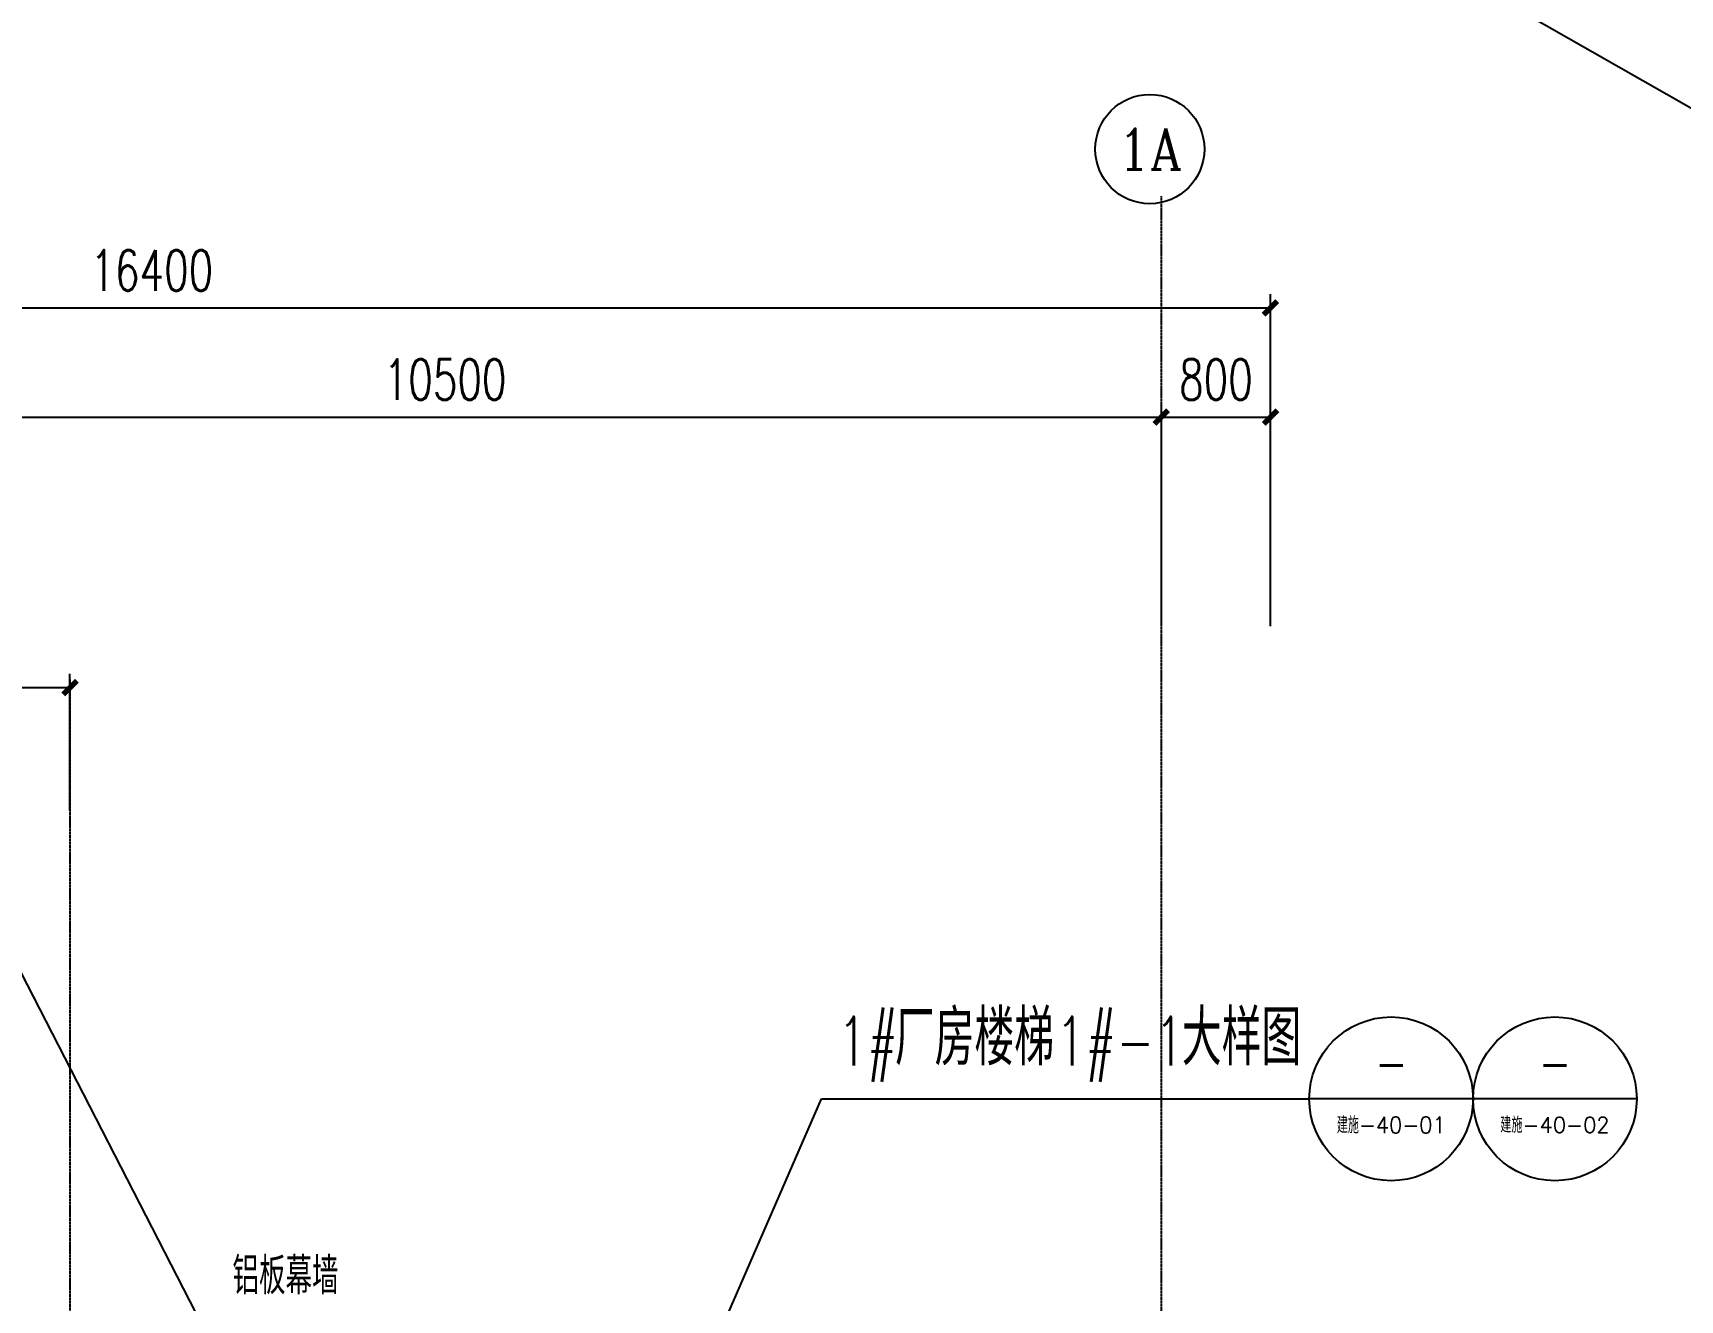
# Model space of a CAD drawing. Extents: x -954573 to 446329, y 489853 to 1226784.
# Drawn here: x -107126 to -95052, y 833392 to 842677 of the extents above; entities that cross this region are included whole.
import ezdxf
from ezdxf.enums import TextEntityAlignment as Align

# ---------------------------------------------------------------- set-up
doc = ezdxf.new("R2010")
doc.units = 0
doc.header["$LTSCALE"] = 10
doc.header["$MEASUREMENT"] = 0
doc.linetypes.add('10平面$0$DOTE', pattern=[2.42, 2, -0.2, 0.02, -0.2])
doc.layers.get('Defpoints').update_dxf_attribs({"color": 210})
for name, color, linetype in [('10平面$0$A-AXIS-D', 8, 'Continuous'), ('10平面$0$A-AXIS-DOTE', 8, '10平面$0$DOTE'), ('10平面$0$A-AXIS-DP', 8, 'Continuous'), ('10平面$0$A-AXIS-SYMB', 8, 'Continuous'), ('10平面$0$AS-WALL', 8, 'Continuous'), ('10平面$0$PUB_TEXT', 8, 'Continuous'), ('A-LIN-V', 9, 'Continuous'), ('建-引出', 3, 'Continuous')]:
    doc.layers.add(name, color=color, linetype=linetype)
doc.styles.add('10平面$0$_TCH_AXIS', font='COMPLEX', dxfattribs={"bigfont": 'GBCBIG'})
doc.styles.add('10平面$0$_TCH_DIM', font='SIMPLEX', dxfattribs={"bigfont": 'GBCBIG'})
doc.styles.add('10平面$0$_TCH_DIM_T3', font='SIMPLEX', dxfattribs={"width": 0.705882, "bigfont": 'GBCBIG'})
doc.dimstyles.new('10平面$0$_TCH_ARCH&&100', dxfattribs={"dimtxt": 297.5, "dimasz": 100, "dimexe": 100, "dimexo": 100, "dimgap": 126.25, "dimtad": 1, "dimdec": 0, "dimzin": 0, "dimdsep": 46, "dimtxsty": '10平面$0$_TCH_DIM_T3', "dimblk": '10平面$0$_ArchTick', "dimcen": 0.09, "dimclrt": 7, "dimazin": 2, "dimtfac": 1, "dimtdec": 0, "dimtix": 1, "dimtmove": 2, "dimatfit": 3, "dimfxl": 0, "dimtolj": 1, "dimtzin": 0, "dimarcsym": 0})

# ---------------------------------------------------------------- blocks, each defined once
blk = doc.blocks.new('10平面$0$_ArchTick')
at = {"color": 0, "linetype": 'ByBlock', "const_width": 0.4}
blk.add_lwpolyline([(-0.5, -0.5), (0.5, 0.5)], dxfattribs=at)
blk = doc.blocks.new('*D3032')
at = {"layer": '10平面$0$A-AXIS-D', "color": 0, "lineweight": -2}
for p, q in [((111382, 33510), (111382, 35142)), ((121882, 33510), (121882, 35142)), ((111382, 35042), (121882, 35042))]:
    blk.add_line(p, q, dxfattribs=at)
at = {"layer": 'Defpoints', "color": 0}
for p in [(121882, 35042), (111382, 33410), (121882, 33410)]:
    blk.add_point(p, dxfattribs=at)
at = {"layer": '10平面$0$A-AXIS-D', "color": 0, "lineweight": -2, "xscale": 100, "yscale": 100, "zscale": 100, "rotation": 180}
blk.add_blockref('10平面$0$_ArchTick', (111382, 35042), dxfattribs=at)
at = {"layer": '10平面$0$A-AXIS-D', "color": 0, "lineweight": -2, "xscale": 100, "yscale": 100, "zscale": 100}
blk.add_blockref('10平面$0$_ArchTick', (121882, 35042), dxfattribs=at)
at = {"layer": '10平面$0$A-AXIS-D', "color": 7, "insert": (116632, 35317), "char_height": 297.5, "attachment_point": 5, "style": '10平面$0$_TCH_DIM_T3'}
blk.add_mtext('\\A1;10500', dxfattribs=at)
blk = doc.blocks.new('*D3033')
at = {"layer": '10平面$0$A-AXIS-D', "color": 0, "lineweight": -2}
for p, q in [((121882, 33510), (121882, 35142)), ((122682, 33510), (122682, 35142)), ((121882, 35042), (122682, 35042))]:
    blk.add_line(p, q, dxfattribs=at)
at = {"layer": 'Defpoints', "color": 0}
for p in [(122682, 35042), (121882, 33410), (122682, 33410)]:
    blk.add_point(p, dxfattribs=at)
at = {"layer": '10平面$0$A-AXIS-D', "color": 0, "lineweight": -2, "xscale": 100, "yscale": 100, "zscale": 100, "rotation": 180}
blk.add_blockref('10平面$0$_ArchTick', (121882, 35042), dxfattribs=at)
at = {"layer": '10平面$0$A-AXIS-D', "color": 0, "lineweight": -2, "xscale": 100, "yscale": 100, "zscale": 100}
blk.add_blockref('10平面$0$_ArchTick', (122682, 35042), dxfattribs=at)
at = {"layer": '10平面$0$A-AXIS-D', "color": 7, "insert": (122282, 35317), "char_height": 297.5, "attachment_point": 5, "style": '10平面$0$_TCH_DIM_T3'}
blk.add_mtext('\\A1;800', dxfattribs=at)
blk = doc.blocks.new('*D3043')
at = {"layer": '10平面$0$A-AXIS-D', "color": 0, "lineweight": -2}
for p, q in [((106282, 34728), (106282, 35942)), ((122682, 34728), (122682, 35942)), ((106282, 35842), (122682, 35842))]:
    blk.add_line(p, q, dxfattribs=at)
at = {"layer": 'Defpoints', "color": 0}
for p in [(122682, 35842), (106282, 34628), (122682, 34628)]:
    blk.add_point(p, dxfattribs=at)
at = {"layer": '10平面$0$A-AXIS-D', "color": 0, "lineweight": -2, "xscale": 100, "yscale": 100, "zscale": 100, "rotation": 180}
blk.add_blockref('10平面$0$_ArchTick', (106282, 35842), dxfattribs=at)
at = {"layer": '10平面$0$A-AXIS-D', "color": 0, "lineweight": -2, "xscale": 100, "yscale": 100, "zscale": 100}
blk.add_blockref('10平面$0$_ArchTick', (122682, 35842), dxfattribs=at)
at = {"layer": '10平面$0$A-AXIS-D', "color": 7, "insert": (114482, 36117), "char_height": 297.5, "attachment_point": 5, "style": '10平面$0$_TCH_DIM_T3'}
blk.add_mtext('\\A1;16400', dxfattribs=at)
blk = doc.blocks.new('*D3193')
at = {"layer": '10平面$0$A-AXIS-D', "color": 0, "lineweight": -2}
for p, q in [((111382, 32160), (111382, 33160)), ((113882, 32160), (113882, 33160)), ((111382, 33060), (113882, 33060))]:
    blk.add_line(p, q, dxfattribs=at)
at = {"layer": 'Defpoints', "color": 0}
for p in [(113882, 33060), (111382, 32060), (113882, 32060)]:
    blk.add_point(p, dxfattribs=at)
at = {"layer": '10平面$0$A-AXIS-D', "color": 0, "lineweight": -2, "xscale": 100, "yscale": 100, "zscale": 100, "rotation": 180}
blk.add_blockref('10平面$0$_ArchTick', (111382, 33060), dxfattribs=at)
at = {"layer": '10平面$0$A-AXIS-D', "color": 0, "lineweight": -2, "xscale": 100, "yscale": 100, "zscale": 100}
blk.add_blockref('10平面$0$_ArchTick', (113882, 33060), dxfattribs=at)
at = {"layer": '10平面$0$A-AXIS-D', "color": 7, "insert": (112632, 33335), "char_height": 297.5, "attachment_point": 5, "style": '10平面$0$_TCH_DIM_T3'}
blk.add_mtext('\\A1;2500', dxfattribs=at)
blk = doc.blocks.new('10平面$0$3132')
at = {"layer": '10平面$0$A-AXIS-SYMB'}
for p, q in [((-102112, 833104), (-101345, 834866)), ((-101345, 834866), (-97770, 834866)), ((-96570, 834866), (-97770, 834866)), ((-95370, 834866), (-96570, 834866))]:
    blk.add_line(p, q, dxfattribs=at)
for centre in [(-97170, 834866), (-95970, 834866)]:
    blk.add_circle(centre, 600, dxfattribs=at)
at = {"layer": '10平面$0$PUB_TEXT', "style": '10平面$0$_TCH_DIM', "width": 0.705882}
for s, p in [('1#', (-101228, 835111)), ('1#-1', (-99628, 835111))]:
    blk.add_text(s, height=357, dxfattribs=at).set_placement(p)
at = {"layer": '10平面$0$PUB_TEXT', "style": '10平面$0$_TCH_DIM'}
for s, p in [('厂房楼梯', (-100808, 835111)), ('大样图', (-98704, 835111))]:
    blk.add_text(s, height=405.1, dxfattribs=at).set_placement(p)
for s, height, width, p, p2 in [('-', 365, 0.777778, (-97291, 834954), (-97048, 834954)), ('-', 365, 0.777778, (-96091, 834954), (-95848, 834954)), ('建施-40-01', 120.6, 0.940298, (-97568, 834614), (-96771, 834614)), ('建施-40-02', 114.3, 0.940725, (-96370, 834618), (-95569, 834618))]:
    blk.add_text(s, height=height, dxfattribs=dict(at, width=width)).set_placement(p, p2, align=Align.FIT)
blk = doc.blocks.new('10平面$0$dote')
at = {"layer": '10平面$0$A-AXIS-D'}
blk.add_circle((121797.3, 37006.1), 400, dxfattribs=at)
at = {"layer": '10平面$0$A-AXIS-DOTE'}
for p, q in [((121882.2, 15360), (121882.2, 36662.3)), ((113882.2, 17390), (113882.2, 33120))]:
    blk.add_line(p, q, dxfattribs=at)
at = {"layer": '10平面$0$PUB_TEXT', "style": '10平面$0$_TCH_AXIS'}
blk.add_text('1A', height=300.65, dxfattribs=at).set_placement((121561.1, 36855.8), (122033.5, 36855.8), align=Align.FIT)
at = {"layer": '10平面$0$A-AXIS-D'}
for base, p1, p2, angle, picture, middle in [((122682.2, 35841.7), (106282.2, 34628.1), (122682.2, 34628.1), 0, '*D3043', (114482.2, 36116.7)), ((121882.2, 35041.7), (111382.2, 33410), (121882.2, 33410), 0, '*D3032', (116632.2, 35316.7)), ((122682.2, 35041.7), (121882.2, 33410), (122682.2, 33410), 0, '*D3033', (122282.2, 35316.7)), ((113882.2, 33060), (111382.2, 32060), (113882.2, 32060), 360, '*D3193', (112632.2, 33335))]:
    dim = blk.add_linear_dim(base=base, p1=p1, p2=p2, angle=angle, dimstyle='10平面$0$_TCH_ARCH&&100', override={"dimgap": 0}, dxfattribs=at)
    dim.commit()
    dim.dimension.update_dxf_attribs({"geometry": picture, "text_midpoint": middle, "dimtype": 129})
blk = doc.blocks.new('10平面')
at = {"layer": '10平面$0$A-AXIS-DP'}
blk.add_blockref('10平面$0$3132', (0, 0), dxfattribs=at)
at = {"layer": '10平面$0$AS-WALL'}
blk.add_blockref('10平面$0$dote', (-220736.4, 804820), dxfattribs=at)
at = {"layer": '10平面$0$PUB_TEXT', "style": '10平面$0$_TCH_DIM'}
blk.add_text('铝板幕墙', height=270.07, dxfattribs=at).set_placement((-105663.4, 833434))

msp = doc.modelspace()

# ---------------------------------------------------------------- block references
at = {"layer": 'A-LIN-V'}
msp.add_blockref('10平面', (0, 0), dxfattribs=at)

# ---------------------------------------------------------------- next in the draw order: linework, layer by layer
at = {"layer": '建-引出'}
for p in [(-104350, 830230), (-74290, 830330)]:
    msp.add_line(p, (-116914.5, 854640), dxfattribs=at)

doc.saveas('drawing.dxf')
